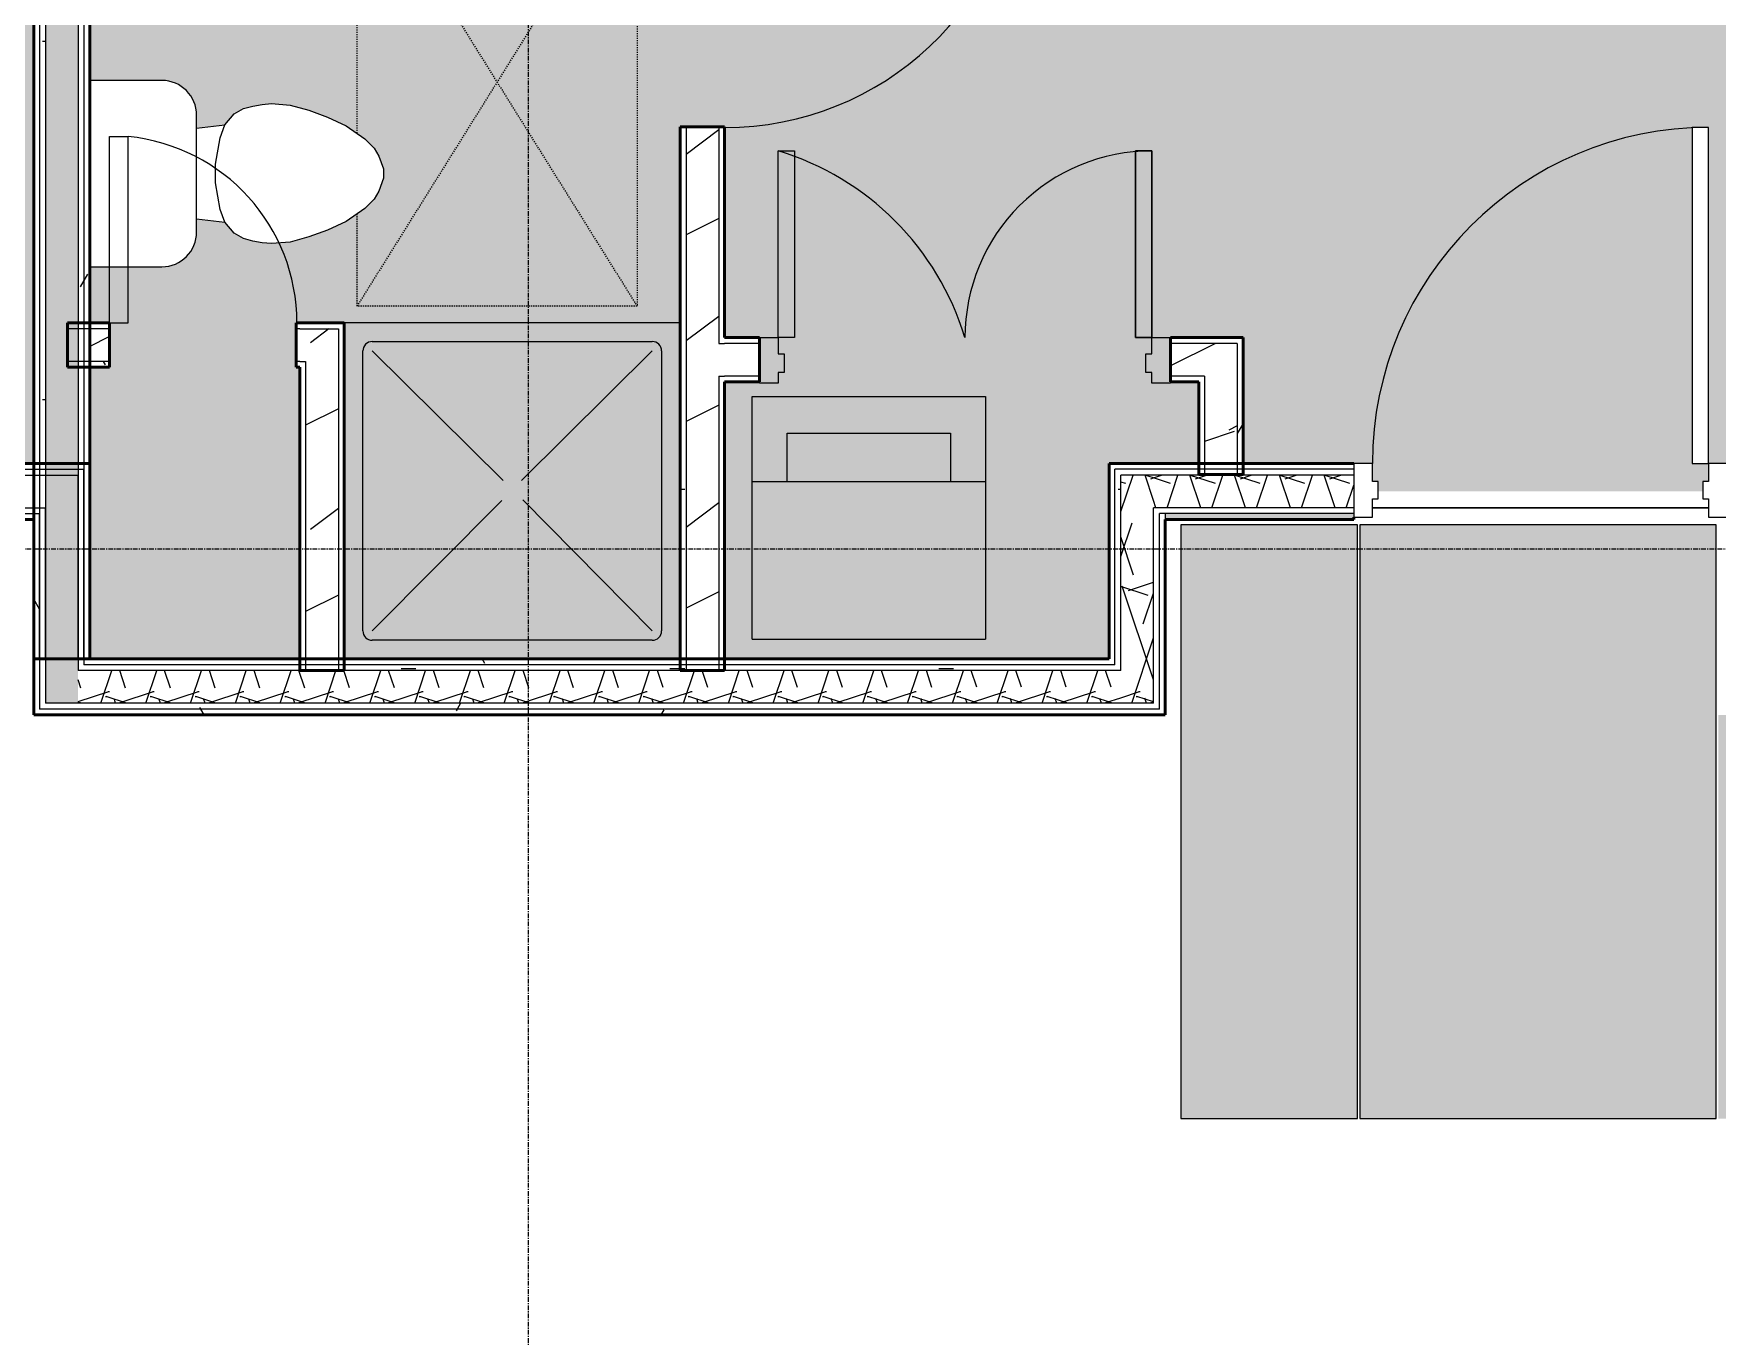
# Model space of a CAD drawing. Header units: inches. Extents: x -4294 to -464, y 9706 to 12475.
# Drawn here: x -3207.3 to -3027, y 10382.9 to 10522.4 of the extents above; entities that cross this region are included whole.
import ezdxf

# ---------------------------------------------------------------- set-up
doc = ezdxf.new("R2010")
doc.units = ezdxf.units.IN
doc.header["$MEASUREMENT"] = 0
doc.linetypes.add('Dash', pattern=[0.25, 0.125, -0.125])
doc.linetypes.add('Grid Line 1_2_', pattern=[0.875, 0.5, -0.125, 0.125, -0.125])
for name, color, linetype, lineweight in [('0-1', 7, 'Continuous', 5), ('0-2', 250, 'Continuous', 9), ('A-AREA-PATT-5', 255, 'Continuous', 9), ('A-AREA-PATT-6', 41, 'Continuous', 9), ('A-DOOR', 31, 'Continuous', 13), ('A-DOOR-1', 250, 'Continuous', 9), ('A-DOOR-2', 130, 'Continuous', 20), ('A-DOOR-4', 135, 'Continuous', 13), ('A-DOOR-7', 43, 'Continuous', 13), ('A-DOOR-8', 31, 'Continuous', 20), ('A-DOOR-9', 31, 'Continuous', 9), ('A-DOOR-FRAM', 31, 'Continuous', 20), ('A-FLOR', 192, 'Continuous', 13), ('A-FLOR-3', 7, 'Continuous', 13), ('A-FLOR-4', 192, 'Continuous', 5), ('A-GENM-HDLN-1', 250, 'Dash', 9), ('A-WALL', 113, 'Continuous', 13), ('A-WALL-4', 90, 'Continuous', 50), ('A-WALL-5', 7, 'Continuous', 13), ('A-WALL-PATT-1', 250, 'Continuous', 9), ('A-WALL-PATT-2', 8, 'Continuous', 9), ('A-WALL-PATT-5', 111, 'Continuous', 9), ('I-WALL', 2, 'Continuous', 13), ('I-WALL-2', 2, 'Continuous', 50), ('P-SANR-FIXT-1', 9, 'Continuous', 9), ('P-SANR-FIXT-2', 250, 'Continuous', 9), ('S-GRID-1', 1, 'Grid Line 1_2_', 9)]:
    doc.layers.add(name, color=color, linetype=linetype, lineweight=lineweight)
pattern_1 = [(0, (0, 0), (38.4, 9.6), [1.584, -27.216, 1.584, -27.216, -153.6]), (0, (0, 0), (38.4, 9.6), [-57.6, 1.584, -56.016, 1.584, -27.216, -67.2]), (0, (0, 0), (38.4, 9.6), [-144, 1.584, -17.616, 1.584, -46.416]), (120, (14.4, 4.8), (-27.513844, 28.4553755), [1.584, -27.216, 1.584, -27.216, -153.6]), (120, (14.4, 4.8), (-27.513844, 28.4553755), [-57.6, 1.584, -56.016, 1.584, -27.216, -67.2]), (120, (14.4, 4.8), (-27.513844, 28.4553755), [-144, 1.584, -17.616, 1.584, -46.416]), (240, (19.2, 24), (-10.886156, -38.0553755), [1.584, -27.216, 1.584, -27.216, -153.6]), (240, (19.2, 24), (-10.886156, -38.0553755), [-57.6, 1.584, -56.016, 1.584, -27.216, -67.2]), (240, (19.2, 24), (-10.886156, -38.0553755), [-144, 1.584, -17.616, 1.584, -46.416])]
pattern_2 = [(216.87, (7.997, 19.992), (59.9755286, 39.9843071), [9.996, -89.964]), (206.565, (19.992, 13.994), (-19.991807, -19.992219), [22.352, -22.352]), (198.435, (19.992, 3.998), (-39.983821, -19.991955), [12.644, -50.576])]
pattern_3 = [(161.57, (0.6, 0.6), (-4.80033747, -0.00041462), [0, -34.152, 3.792, 0]), (18.43, (-0.6, 0.6), (-4.80033747, 0.00041462), [0, -34.152, 3.792, 0]), (108.43, (0.6, 0.6), (2.39913218, -12.00105099), [11.382, -26.562]), (71.57, (-0.6, 0.6), (2.39913218, 12.00105099), [11.382, -26.562])]

# ---------------------------------------------------------------- blocks, each defined once
blk = doc.blocks.new('Single-Flush - 32_ x 84_-1372863-FLOOR PLAN - 3RD FLOOR')
at = {"layer": 'A-DOOR-1'}
blk.add_arc((16, -2.38), 32.07, 180, 266.4241, dxfattribs=at)
at = {"layer": 'A-DOOR-2'}
for p, q in [((14, -2.38), (14, -34.38)), ((16, -2.38), (14, -2.38)), ((16, -2.38), (16, -34.38)), ((16, -34.38), (14, -34.38))]:
    blk.add_line(p, q, dxfattribs=at)
blk = doc.blocks.new('Stacked Washer and Dryer - 26_x25_ - Private-1352637-FLOOR PLAN - 3RD FLOOR')
at = {"layer": 'P-SANR-FIXT-1'}
blk.add_hatch(color=256, dxfattribs=at).paths.add_polyline_path([(0, -12.5), (26, -12.5), (26, 12.5), (0, 12.5)], flags=0)
at = {"layer": 'P-SANR-FIXT-2'}
for p, q in [((0, 12.5), (26, 12.5)), ((0, 12.5), (0, -12.5)), ((16.90625, 12.5), (16.90625, -12.5)), ((26, 12.5), (26, -12.5)), ((16.90625, 8.75), (22.09375, 8.75)), ((22.09375, 8.75), (22.09375, -8.75)), ((22.09375, -8.75), (16.90625, -8.75)), ((26, -12.5), (0, -12.5))]:
    blk.add_line(p, q, dxfattribs=at)
blk = doc.blocks.new('Flush-Double-Door-Adj_swing-w_handle_2100 - 1_-8_ x 7_-0_-2080157-FLOOR PLAN - 3RD FLOOR')
at = {"layer": 'A-DOOR-4'}
for points in [[(-20, -2.38), (-20, -22.38), (-18.25, -22.38), (-18.25, -2.38), (-19.64, -2.38)], [(20, -2.38), (18.25, -2.38), (18.25, -22.38), (20, -22.38), (20, -7.56)]]:
    blk.add_hatch(color=256, dxfattribs=at).paths.add_polyline_path(points, flags=0)
at = {"layer": 'A-DOOR-7'}
h = blk.add_hatch(color=256, dxfattribs=at)
h.paths.add_polyline_path([(-20, 2.5), (-22, 2.5), (-22, -2.38), (-20, -2.38), (-20, -0.63), (-19.37, -0.63), (-19.37, 1.37), (-20, 1.37)], flags=0)
h.paths.add_polyline_path([(22, 2.5), (20, 2.5), (20, 1.37), (19.37, 1.37), (19.37, -0.63), (20, -0.63), (20, -2.38), (22, -2.38), (22, 1.75)], flags=0)
at = {"layer": 'A-DOOR-1'}
for p, q in [((-22, 2.5), (-20, 2.5)), ((-22, -2.38), (-22, 2.5)), ((-20, 2.5), (-20, 1.37)), ((20, 2.5), (22, 2.5)), ((20, 1.37), (20, 2.5)), ((22, 2.5), (22, -2.38)), ((-20, 1.37), (-19.37, 1.37)), ((-19.37, 1.37), (-19.37, -0.63)), ((19.37, -0.63), (19.37, 1.37)), ((19.37, 1.37), (20, 1.37)), ((-20, -0.63), (-20, -2.38)), ((-19.37, -0.63), (-20, -0.63)), ((20, -0.63), (19.37, -0.63)), ((20, -2.38), (20, -0.63)), ((-20, -2.38), (-22, -2.38)), ((-18.25, -2.38), (-20, -2.38)), ((-20, -2.38), (-20, -22.38)), ((-18.25, -22.38), (-18.25, -2.38)), ((18.25, -2.38), (20, -2.38)), ((18.25, -22.38), (18.25, -2.38)), ((22, -2.38), (20, -2.38)), ((20, -2.38), (20, -22.38)), ((-20, -22.38), (-18.25, -22.38)), ((20, -22.38), (18.25, -22.38))]:
    blk.add_line(p, q, dxfattribs=at)
for centre, radius, start, end in [((-20, -2.38), 20, 270, 0), ((28.69, 6.31), 29.97, 196.8461, 253.1539)]:
    blk.add_arc(centre, radius, start, end, dxfattribs=at)
at = {"layer": 'A-DOOR-2'}
for p, q in [((-20, -2.38), (-18.25, -2.38)), ((-20, -22.38), (-20, -2.38)), ((-18.25, -2.38), (-18.25, -22.38)), ((18.25, -22.38), (18.25, -2.38)), ((18.25, -2.38), (20, -2.38)), ((20, -2.38), (20, -22.38)), ((-18.25, -22.38), (-20, -22.38)), ((20, -22.38), (18.25, -22.38))]:
    blk.add_line(p, q, dxfattribs=at)
blk = doc.blocks.new('Toilet-Domestic-3D - Toilet-Domestic-3D-V21-FLOOR PLAN - 3RD FLOOR')
at = {"layer": 'P-SANR-FIXT-2'}
for p, q in [((-3.74, 10), (-2.74, 11)), ((-2.74, 11), (-1.87, 11.5)), ((-1.87, 11.5), (-0.5, 12)), ((-0.5, 12), (0.5, 12)), ((0.5, 12), (1.87, 11.5)), ((1.87, 11.5), (2.74, 11)), ((2.74, 11), (3.74, 10)), ((-5.13, 8), (-3.74, 10)), ((3.74, 10), (5.13, 8)), ((-6.06, 6), (-5.13, 8)), ((5.13, 8), (6.06, 6)), ((-6.79, 4), (-6.06, 6)), ((6.06, 6), (6.79, 4)), ((-7.33, 1.99), (-6.79, 4)), ((6.79, 4), (7.33, 1.99)), ((-7.5, 0), (-7.33, 1.99)), ((7.33, 1.99), (7.5, 0)), ((-7.41, -1), (-7.5, 0)), ((-7.24, -2), (-7.41, -1)), ((7.41, -1), (7.24, -2)), ((7.5, 0), (7.41, -1)), ((-6.97, -3), (-7.24, -2)), ((-6.4, -4), (-6.97, -3)), ((6.97, -3), (6.4, -4)), ((7.24, -2), (6.97, -3)), ((-5.21, -5), (-6.4, -4)), ((-3.84, -5.5), (-5.21, -5)), ((-4.86, -8.02), (-5.21, -5)), ((5.21, -5), (3.84, -5.5)), ((4.86, -8.02), (5.21, -5)), ((6.4, -4), (5.21, -5)), ((-1, -6), (-3.84, -5.5)), ((1, -6), (-1, -6)), ((3.84, -5.5), (1, -6)), ((6.25, -8.02), (-6.25, -8.02)), ((-9.98, -11.75), (-9.98, -19.48)), ((9.98, -19.48), (9.98, -11.75))]:
    blk.add_line(p, q, dxfattribs=at)
for centre, start, end in [((-6.25, -11.75), 90, 180), ((6.25, -11.75), 0, 90)]:
    blk.add_arc(centre, 3.73, start, end, dxfattribs=at)
blk = doc.blocks.new('Shower Base-3D - 36_ x 36_-1586087-FLOOR PLAN - 3RD FLOOR')
at = {"layer": 'P-SANR-FIXT-2'}
for p, q in [((-18, 18), (-18, -18)), ((-16, -15), (-16, 15)), ((-15, 16), (15, 16)), ((-1.12, 1), (-15, 15)), ((0.97, 1.14), (15, 15)), ((16, 15), (16, -15)), ((-1.13, -0.98), (-15, -15)), ((1.01, -1.11), (15, -15)), ((15, -16), (-15, -16))]:
    blk.add_line(p, q, dxfattribs=at)
for centre, start, end in [((-15, 15), 90, 180), ((15, 15), 360, 90), ((-15, -15), 180, 270), ((15, -15), 270, 0)]:
    blk.add_arc(centre, 1, start, end, dxfattribs=at)
blk = doc.blocks.new('Single-Flush - CLOSET-1720256-FLOOR PLAN - 3RD FLOOR')
at = {"layer": 'A-DOOR-1'}
blk.add_arc((10, -2.38), 20.07, 180, 264.2799, dxfattribs=at)
at = {"layer": 'A-DOOR-2'}
for p, q in [((8, -2.38), (8, -22.34)), ((10, -2.38), (8, -2.38)), ((10, -2.38), (10, -22.34)), ((10, -22.34), (8, -22.34))]:
    blk.add_line(p, q, dxfattribs=at)
blk = doc.blocks.new('ADA Clearances - 30_x48_-V11-FLOOR PLAN - 3RD FLOOR')
at = {"layer": 'A-GENM-HDLN-1'}
for p, q in [((15, 24), (-15, -24)), ((-15, 24), (15, -24)), ((-15, -5.48), (-15, 24)), ((-15, 24), (15, 24)), ((15, 24), (15, -24)), ((-15, -24), (-15, -14.12)), ((15, -24), (-15, -24))]:
    blk.add_line(p, q, dxfattribs=at)
blk = doc.blocks.new('CTR - 1st Phase - Unit Layouts_rvt-1-FLOOR PLAN - 3RD FLOOR')
at = {"layer": 'A-WALL-PATT-1'}
h = blk.add_hatch(dxfattribs=at)
h.set_pattern_fill('FP_1', color=256, style=0, pattern_type=2)
h.set_pattern_definition(pattern_1)
h.paths.add_polyline_path([(-3138.06, 10455.44), (-3137.44, 10455.44), (-3137.44, 10512.44), (-3138.06, 10512.44), (-3138.06, 10459.64)], flags=0)
h.paths.add_polyline_path([(-3138.06, 10544.44), (-3137.44, 10544.44), (-3137.44, 10584.46), (-3138.06, 10584.46), (-3138.06, 10555.71)], flags=0)
h.paths.add_polyline_path([(-3137.44, 10587.96), (-3137.44, 10617.34), (-3138.06, 10617.34), (-3138.06, 10587.96)], flags=0)
h = blk.add_hatch(dxfattribs=at)
h.set_pattern_fill('FP_1', color=256, style=0, pattern_type=2)
h.set_pattern_definition(pattern_1)
h.paths.add_polyline_path([(-3078.4, 10476.39), (-3077.77, 10476.39), (-3077.77, 10489.25), (-3078.4, 10489.25), (-3078.4, 10484.69)], flags=0)
h = blk.add_hatch(dxfattribs=at)
h.set_pattern_fill('FP_1', color=256, style=0, pattern_type=2)
h.set_pattern_definition(pattern_1)
h.paths.add_polyline_path([(-3199.19, 10486.69), (-3199.19, 10487.31), (-3201.32, 10487.31), (-3201.32, 10486.69)], flags=0)
h.paths.add_polyline_path([(-3179.19, 10486.69), (-3178.81, 10486.69), (-3178.81, 10487.31), (-3179.19, 10487.31)], flags=0)
at = {"layer": 'A-WALL-PATT-2'}
h = blk.add_hatch(dxfattribs=at)
h.set_pattern_fill('FP_2', color=256, style=0, pattern_type=2)
h.set_pattern_definition(pattern_2)
h.paths.add_polyline_path([(-3137.44, 10454.19), (-3133.94, 10454.19), (-3133.94, 10512.44), (-3137.44, 10512.44), (-3137.44, 10459.53)], flags=0)
h.paths.add_polyline_path([(-3137.44, 10544.44), (-3133.94, 10544.44), (-3133.94, 10616.71), (-3137.44, 10616.71), (-3137.44, 10578.1)], flags=0)
h = blk.add_hatch(dxfattribs=at)
h.set_pattern_fill('FP_2', color=256, style=0, pattern_type=2)
h.set_pattern_definition(pattern_2)
h.paths.add_polyline_path([(-3178.19, 10487.31), (-3178.19, 10490.81), (-3179.19, 10490.81), (-3179.19, 10487.31), (-3178.81, 10487.31)], flags=0)
h.paths.add_polyline_path([(-3201.32, 10487.31), (-3199.19, 10487.31), (-3199.19, 10490.81), (-3201.32, 10490.81), (-3201.32, 10489.16)], flags=0)
h = blk.add_hatch(dxfattribs=at)
h.set_pattern_fill('FP_2', color=256, style=0, pattern_type=2)
h.set_pattern_definition(pattern_2)
h.paths.add_polyline_path([(-3174.69, 10454.19), (-3174.69, 10490.81), (-3178.19, 10490.81), (-3178.19, 10454.19)], flags=0)
h = blk.add_hatch(dxfattribs=at)
h.set_pattern_fill('FP_2', color=256, style=0, pattern_type=2)
h.set_pattern_definition(pattern_2)
h.paths.add_polyline_path([(-3078.4, 10485.75), (-3078.4, 10489.25), (-3085.57, 10489.25), (-3085.57, 10485.75), (-3081.9, 10485.75)], flags=0)
h.paths.add_polyline_path([(-3130.37, 10485.75), (-3129.57, 10485.75), (-3129.57, 10489.25), (-3133.94, 10489.25), (-3133.94, 10485.75), (-3133.31, 10485.75)], flags=0)
h = blk.add_hatch(dxfattribs=at)
h.set_pattern_fill('FP_2', color=256, style=0, pattern_type=2)
h.set_pattern_definition(pattern_2)
h.paths.add_polyline_path([(-3078.4, 10475.21), (-3078.44, 10485.75), (-3081.9, 10485.75), (-3081.9, 10475.21)], flags=0)
at = {"layer": 'A-WALL-4'}
for p, q in [((-3133.31, 10512.44), (-3138.06, 10512.44)), ((-3138.06, 10512.44), (-3138.06, 10454.19)), ((-3133.31, 10489.88), (-3133.31, 10512.44)), ((-3199.19, 10491.44), (-3203.7, 10491.44)), ((-3203.7, 10491.44), (-3203.7, 10486.69)), ((-3199.19, 10486.69), (-3199.19, 10491.44)), ((-3178.81, 10491.44), (-3179.19, 10491.44)), ((-3179.19, 10491.44), (-3179.19, 10486.69)), ((-3174.69, 10491.44), (-3178.81, 10491.44)), ((-3174.06, 10491.44), (-3174.69, 10491.44)), ((-3174.06, 10454.19), (-3174.06, 10491.44)), ((-3129.57, 10489.88), (-3133.31, 10489.88)), ((-3129.57, 10485.13), (-3129.57, 10489.88)), ((-3077.77, 10489.88), (-3085.57, 10489.88)), ((-3085.57, 10489.88), (-3085.57, 10485.13)), ((-3077.77, 10489.25), (-3077.77, 10489.88)), ((-3077.77, 10485.13), (-3077.77, 10489.25)), ((-3203.7, 10486.69), (-3199.19, 10486.69)), ((-3179.19, 10486.69), (-3178.81, 10486.69)), ((-3178.81, 10486.69), (-3178.81, 10454.19)), ((-3133.31, 10454.19), (-3133.31, 10485.13)), ((-3133.31, 10485.13), (-3129.57, 10485.13)), ((-3085.57, 10485.13), (-3082.52, 10485.13)), ((-3082.52, 10485.13), (-3082.52, 10475.21)), ((-3077.77, 10475.21), (-3077.77, 10485.13)), ((-3082.52, 10475.21), (-3077.77, 10475.21)), ((-3178.81, 10454.19), (-3174.06, 10454.19)), ((-3138.06, 10454.19), (-3133.31, 10454.19))]:
    blk.add_line(p, q, dxfattribs=at)
at = {"layer": 'A-WALL-5'}
for p, q in [((-3137.44, 10512.44), (-3137.44, 10454.19)), ((-3133.94, 10512.44), (-3133.94, 10489.25)), ((-3199.19, 10490.81), (-3203.7, 10490.81)), ((-3178.81, 10490.81), (-3179.19, 10490.81)), ((-3178.81, 10490.81), (-3178.19, 10490.81)), ((-3178.19, 10490.81), (-3174.69, 10490.81)), ((-3174.69, 10490.81), (-3174.69, 10454.19)), ((-3133.94, 10489.25), (-3133.31, 10489.25)), ((-3129.57, 10489.25), (-3133.31, 10489.25)), ((-3078.4, 10489.25), (-3085.57, 10489.25)), ((-3078.4, 10489.25), (-3078.4, 10485.75)), ((-3199.19, 10487.31), (-3203.7, 10487.31)), ((-3178.81, 10487.31), (-3179.19, 10487.31)), ((-3178.81, 10487.31), (-3178.19, 10487.31)), ((-3178.19, 10487.31), (-3178.19, 10454.19)), ((-3133.94, 10485.75), (-3133.94, 10454.19)), ((-3133.94, 10485.75), (-3133.31, 10485.75)), ((-3129.57, 10485.75), (-3133.31, 10485.75)), ((-3081.9, 10485.75), (-3085.57, 10485.75)), ((-3081.9, 10485.75), (-3081.9, 10485.13)), ((-3078.4, 10485.75), (-3078.4, 10485.13)), ((-3081.9, 10485.13), (-3081.9, 10475.21)), ((-3078.4, 10485.13), (-3078.4, 10475.21))]:
    blk.add_line(p, q, dxfattribs=at)
at = {"layer": '0-2'}
for name, p, rotation in [('Single-Flush - 32_ x 84_-1372863-FLOOR PLAN - 3RD FLOOR', (-3135.69, 10528.44), 89.99999999989713), ('Toilet-Domestic-3D - Toilet-Domestic-3D-V21-FLOOR PLAN - 3RD FLOOR', (-3181.85, 10507.44), 269.9999999998084), ('Single-Flush - CLOSET-1720256-FLOOR PLAN - 3RD FLOOR', (-3189.19, 10489.06), 180), ('Flush-Double-Door-Adj_swing-w_handle_2100 - 1_-8_ x 7_-0_-2080157-FLOOR PLAN - 3RD FLOOR', (-3107.57, 10487.5), 180), ('Shower Base-3D - 36_ x 36_-1586087-FLOOR PLAN - 3RD FLOOR', (-3156.06, 10473.44), 269.9999999999258), ('Stacked Washer and Dryer - 26_x25_ - Private-1352637-FLOOR PLAN - 3RD FLOOR', (-3117.87, 10457.54), 90.00000000008139)]:
    blk.add_blockref(name, p, dxfattribs=dict(at, rotation=rotation))
blk.add_blockref('ADA Clearances - 30_x48_-V11-FLOOR PLAN - 3RD FLOOR', (-3157.69, 10517.24), dxfattribs=at)
blk = doc.blocks.new('CTR - 1st Phase - Shell_rvt-1-FLOOR PLAN - 3RD FLOOR')
at = {"layer": 'A-FLOR-3'}
for p, q in [((-3063.92, 10471.64), (-3027.92, 10471.64)), ((-3027.92, 10471.64), (-3063.92, 10471.64))]:
    blk.add_line(p, q, dxfattribs=at)
at = {"layer": 'S-GRID-1'}
for p, q in [((-3154.32, 9836.18), (-3154.32, 12413.74)), ((-464.45, 10467.19), (-4232.19, 10467.19))]:
    blk.add_line(p, q, dxfattribs=at)
blk = doc.blocks.new('HOLLOW METAL - UNIT DOOR-2058696-FLOOR PLAN - 3RD FLOOR')
at = {"layer": 'A-DOOR-8'}
for p, q in [((18, 39.25), (16.25, 39.25)), ((16.25, 39.25), (16.25, 3.25)), ((18, 3.25), (18, 39.25)), ((16.25, 3.25), (18, 3.25))]:
    blk.add_line(p, q, dxfattribs=at)
at = {"layer": 'A-DOOR-9'}
blk.add_arc((18, 3.25), 36, 90, 180, dxfattribs=at)
at = {"layer": 'A-DOOR-FRAM'}
for p, q in [((-18, 3.25), (-20, 3.25)), ((-20, 3.25), (-20, -2.5)), ((-18, 1.3125), (-18, 3.25)), ((18, 3.25), (18, 1.3125)), ((20, 3.25), (18, 3.25)), ((20, -2.5), (20, 3.25)), ((-17.375, 1.3125), (-18, 1.3125)), ((-17.375, -0.5625), (-17.375, 1.3125)), ((18, 1.3125), (17.375, 1.3125)), ((17.375, 1.3125), (17.375, -0.5625)), ((-18, -2.5), (-18, -0.5625)), ((-18, -0.5625), (-17.375, -0.5625)), ((17.375, -0.5625), (18, -0.5625)), ((18, -0.5625), (18, -2.5)), ((-20, -2.5), (-18, -2.5)), ((18, -2.5), (20, -2.5))]:
    blk.add_line(p, q, dxfattribs=at)

msp = doc.modelspace()

# ---------------------------------------------------------------- hatches: boundary and pattern name
at = {"layer": 'A-AREA-PATT-5'}
h = msp.add_hatch(color=256, dxfattribs=at)
h.paths.add_polyline_path([(-3402.9237, 10455.1644), (-3371.6737, 10455.1644), (-3371.6737, 10457.3003), (-3366.9237, 10457.3003), (-3366.9237, 10455.1644), (-3360.9, 10455.1644), (-3360.9, 10462.8906), (-3360.773, 10463.855), (-3360.4007, 10464.7537), (-3359.8086, 10465.5255), (-3359.0368, 10466.1176), (-3358.1382, 10466.4899), (-3357.0974, 10466.6168), (-3355.7854, 10466.6168), (-3356.1331, 10469.6406), (-3357.3249, 10470.6406), (-3357.8916, 10471.6406), (-3358.2494, 10473.1501), (-3358.3366, 10473.6444), (-3358.4237, 10474.6406), (-3358.2494, 10476.633), (-3357.7115, 10478.6406), (-3356.9835, 10480.6406), (-3356.0509, 10482.6406), (-3354.6635, 10484.6406), (-3353.6635, 10485.6406), (-3352.7975, 10486.1406), (-3351.4237, 10486.6406), (-3350.4237, 10486.6406), (-3349.05, 10486.1406), (-3348.184, 10485.6406), (-3347.184, 10484.6406), (-3345.7144, 10482.4644), (-3344.8639, 10480.6406), (-3344.136, 10478.6406), (-3343.598, 10476.633), (-3343.4237, 10474.6406), (-3343.598, 10473.1501), (-3343.6879, 10472.6406), (-3343.9558, 10471.6406), (-3344.5226, 10470.6406), (-3345.7144, 10469.6406), (-3346.0621, 10466.6168), (-3344.6737, 10466.6168), (-3343.7093, 10466.4899), (-3342.8106, 10466.1176), (-3342.0389, 10465.5255), (-3341.4467, 10464.7537), (-3341.0745, 10463.855), (-3340.9475, 10462.8906), (-3340.9475, 10455.1644), (-3332.9237, 10455.1644), (-3332.9237, 10479.1644), (-3274.5237, 10479.1644), (-3274.5237, 10518.4253), (-3282.8469, 10518.4253), (-3282.8469, 10523.1753), (-3274.5237, 10523.1753), (-3274.5237, 10522.5871), (-3269.7737, 10522.5871), (-3269.7737, 10483.0871), (-3267.8258, 10483.0871), (-3267.8258, 10484.6913), (-3268.0758, 10484.6913), (-3268.0758, 10520.6913), (-3267.8258, 10520.6913), (-3267.8258, 10559.0871), (-3269.7737, 10559.0871), (-3269.7737, 10558.5871), (-3274.5237, 10558.5871), (-3274.5237, 10562.0098), (-3282.8469, 10562.0098), (-3282.8469, 10567.3067), (-3283.5969, 10567.3067), (-3283.5969, 10569.8067), (-3282.8469, 10569.8067), (-3282.8469, 10607.0567), (-3281.4719, 10607.0567), (-3281.4719, 10642.0567), (-3282.8469, 10642.0567), (-3282.8469, 10642.3067), (-3283.5969, 10642.3067), (-3283.5969, 10644.8067), (-3402.9237, 10644.8067), (-3402.9237, 10523.1753), (-3316.8469, 10523.1753), (-3316.8469, 10522.3003), (-3352.8469, 10522.3003), (-3352.8469, 10519.3003), (-3316.8469, 10519.3003), (-3316.8469, 10518.4253), (-3402.9237, 10518.4253), (-3402.9237, 10482.4253), (-3366.9237, 10482.4253), (-3366.9237, 10477.3003), (-3371.6737, 10477.3003), (-3371.6737, 10477.6753), (-3402.9237, 10477.6753), (-3402.9237, 10473.3894)], flags=0)
h.paths.add_polyline_path([(-3264.8987, 10473.3894), (-3230.1487, 10473.3894), (-3230.1487, 10474.4519), (-3229.5237, 10474.4519), (-3229.5237, 10476.3894), (-3207.3237, 10476.3894), (-3207.3237, 10727.7745), (-3223.4487, 10727.7745), (-3223.4487, 10745.7745), (-3219.4487, 10745.7745), (-3219.4487, 10781.7745), (-3223.4487, 10781.7745), (-3223.4487, 10799.7745), (-3207.3237, 10799.7745), (-3207.3237, 10810.2394), (-3217.8767, 10810.2394), (-3217.8767, 10814.9894), (-3207.3237, 10814.9894), (-3207.3237, 10842.5144), (-3213.9237, 10842.5144), (-3213.9237, 10846.3894), (-3251.9487, 10846.3894), (-3251.9487, 10843.1394), (-3249.1743, 10843.1394), (-3249.1743, 10814.9894), (-3247.8767, 10814.9894), (-3247.8767, 10810.2394), (-3253.9243, 10810.2394), (-3253.9243, 10842.5144), (-3371.4223, 10842.5144), (-3371.4223, 10841.2019), (-3376.1723, 10841.2019), (-3376.1723, 10842.5144), (-3402.9237, 10842.5144), (-3402.9237, 10810.5769), (-3376.1723, 10810.5769), (-3376.1723, 10811.2019), (-3371.4223, 10811.2019), (-3371.4223, 10805.8269), (-3378.9237, 10805.8269), (-3378.9237, 10673.5567), (-3322.2641, 10673.5567), (-3322.2421, 10673.9131), (-3322.2065, 10673.9991), (-3322.0673, 10674.0567), (-3321.1712, 10674.0778), (-3321.1712, 10674.3067), (-3318.548, 10674.3067), (-3318.548, 10674.5567), (-3317.9575, 10674.5567), (-3317.9575, 10674.3067), (-3317.3669, 10674.3067), (-3317.3669, 10674.5567), (-3316.7764, 10674.5567), (-3316.7764, 10674.3067), (-3316.1858, 10674.3067), (-3316.1858, 10674.5567), (-3315.5953, 10674.5567), (-3315.5953, 10674.3067), (-3315.0047, 10674.3067), (-3315.0047, 10674.5567), (-3314.4142, 10674.5567), (-3314.4142, 10674.3067), (-3305.0231, 10674.3067), (-3305.0231, 10674.5567), (-3303.1217, 10674.5567), (-3303.1217, 10674.3067), (-3299.3571, 10674.3067), (-3299.3571, 10674.0567), (-3298.461, 10674.0567), (-3298.2641, 10673.8599), (-3298.2641, 10673.5567), (-3289.8237, 10673.5567), (-3289.8237, 10681.5567), (-3254.0737, 10681.5567), (-3254.0737, 10673.5567), (-3249.3237, 10673.5567), (-3249.3237, 10562.0098), (-3269.7737, 10562.0098), (-3269.7737, 10560.5871), (-3267.8258, 10560.5871), (-3267.8045, 10561.5871), (-3266.5758, 10561.5871), (-3266.5758, 10560.5871), (-3266.3026, 10560.5871), (-3266.3026, 10559.0871), (-3266.5758, 10559.0871), (-3266.5758, 10520.6913), (-3266.3258, 10520.6913), (-3266.3258, 10518.3531), (-3266.1487, 10518.3531), (-3266.1487, 10518.0729), (-3266.0758, 10518.0193), (-3266.0758, 10517.6979), (-3265.8258, 10517.746), (-3265.8258, 10519.9484), (-3265.5758, 10519.8937), (-3265.5758, 10516.956), (-3265.8258, 10517.0062), (-3265.8258, 10517.3443), (-3266.0758, 10517.344), (-3266.0758, 10516.9693), (-3266.1487, 10516.9693), (-3266.1487, 10516.8531), (-3266.3258, 10516.8531), (-3266.3258, 10488.5295), (-3266.1487, 10488.5295), (-3266.1487, 10487.0295), (-3266.3258, 10487.0295), (-3266.3258, 10484.6913), (-3266.5758, 10484.6873), (-3266.5758, 10483.0871), (-3266.3026, 10483.0871), (-3266.3026, 10481.5871), (-3266.5758, 10481.5871), (-3266.5971, 10480.5871), (-3267.8258, 10480.5871), (-3267.8258, 10481.5871), (-3269.7737, 10481.5871), (-3269.7737, 10476.3894), (-3265.5237, 10476.3894), (-3265.5237, 10474.4519), (-3264.8987, 10474.4519), (-3264.8987, 10474.3078)], flags=0)
h.paths.add_polyline_path([(-3264.2529, 10476.3894), (-3265.5237, 10476.3894), (-3265.5237, 10512.3894), (-3263.7737, 10512.3894), (-3263.7737, 10476.3894)], flags=0)
h.paths.add_polyline_path([(-3401.449, 10539.8749), (-3401.449, 10557.8749), (-3383.449, 10557.8749), (-3383.449, 10539.8749)], flags=0)
h.paths.add_polyline_path([(-3383.449, 10560.8067), (-3401.449, 10560.8067), (-3401.449, 10620.8067), (-3322.449, 10620.8067), (-3322.449, 10560.8067), (-3339.4664, 10560.8067)], flags=0)
h.paths.add_polyline_path([(-3254.7274, 10566.7598), (-3254.0737, 10566.7598), (-3254.0737, 10644.8067), (-3277.3469, 10644.8067), (-3277.3469, 10642.3067), (-3278.0969, 10642.3067), (-3278.0969, 10642.0567), (-3280.0969, 10642.0567), (-3280.0969, 10605.0567), (-3281.4719, 10605.0567), (-3281.4719, 10570.0567), (-3278.0969, 10570.0567), (-3278.0969, 10569.8067), (-3277.3469, 10569.8067), (-3277.3469, 10567.3067), (-3278.0969, 10567.3067), (-3278.0969, 10566.7598), (-3256.773, 10566.7598)], flags=0)
h.paths.add_polyline_path([(-3401.449, 10623.8067), (-3401.449, 10641.8067), (-3383.449, 10641.8067), (-3383.449, 10623.8067)], flags=0)
h.paths.add_polyline_path([(-3261.3616, 10649.5567), (-3254.0737, 10649.5567), (-3254.0737, 10651.5567), (-3289.8237, 10651.5567), (-3289.8237, 10649.5567), (-3271.5237, 10649.5567)], flags=0)
h.paths.add_polyline_path([(-3306.9487, 10718.2642), (-3314.4487, 10718.2642), (-3314.4487, 10802.2642), (-3279.4487, 10802.2642), (-3279.4487, 10796.2642), (-3278.4487, 10796.2642), (-3278.4487, 10724.2642), (-3279.4487, 10724.2642), (-3279.4487, 10718.2642)], flags=0)
h.paths.add_polyline_path([(-3257.4038, 10733.2642), (-3263.4487, 10733.2642), (-3263.4487, 10793.2642), (-3233.4487, 10793.2642), (-3233.4487, 10733.2642), (-3251.9487, 10733.2642)], flags=0)
h.paths.add_polyline_path([(-3401.3348, 10814.2019), (-3401.3348, 10839.2019), (-3375.3348, 10839.2019), (-3375.3348, 10814.2019), (-3397.1465, 10814.2019)], flags=0)
h.paths.add_polyline_path([(-3237.4414, 10816.3894), (-3237.6182, 10816.3894), (-3237.6182, 10816.8894), (-3247.1267, 10816.8894), (-3247.1267, 10842.1394), (-3219.1267, 10842.1394), (-3219.1267, 10816.8894), (-3220.1395, 10816.8894), (-3220.1769, 10816.3894), (-3220.8639, 10816.3894), (-3220.8639, 10816.8894), (-3237.1352, 10816.8894), (-3237.1602, 10816.3894), (-3237.3767, 10816.3894)], flags=0)
at = {"layer": 'A-AREA-PATT-6'}
h = msp.add_hatch(color=256, dxfattribs=at)
h.paths.add_polyline_path([(-3087.5737, 10489.8791), (-3089.3237, 10489.8791), (-3089.3237, 10509.8791), (-3087.5737, 10509.8791), (-3087.5737, 10495.0668)], flags=0)
h.paths.add_polyline_path([(-3027.9237, 10476.3894), (-3029.6737, 10476.3894), (-3029.6737, 10512.3894), (-3027.9237, 10512.3894), (-3027.9237, 10492.9353)], flags=0)
h.paths.add_polyline_path([(-3201.3237, 10455.4394), (-3178.8128, 10455.4394), (-3178.8128, 10486.6894), (-3179.1878, 10486.6894), (-3179.1878, 10491.4394), (-3174.0628, 10491.4394), (-3174.0628, 10455.4394), (-3138.0628, 10455.4394), (-3138.0628, 10512.4394), (-3133.3128, 10512.4394), (-3133.3128, 10489.8791), (-3127.5737, 10489.8791), (-3127.5737, 10488.1291), (-3126.9487, 10488.1291), (-3126.9487, 10486.1291), (-3127.5737, 10486.1291), (-3127.5737, 10485.0041), (-3129.5737, 10485.0041), (-3129.5737, 10485.1291), (-3133.3128, 10485.1291), (-3133.3128, 10455.4394), (-3092.1237, 10455.4394), (-3092.1237, 10476.3894), (-3082.5237, 10476.3894), (-3082.5237, 10485.1291), (-3085.5737, 10485.1291), (-3085.5737, 10485.0041), (-3087.5737, 10485.0041), (-3087.5737, 10486.1291), (-3088.1987, 10486.1291), (-3088.1987, 10488.1291), (-3087.5737, 10488.1291), (-3087.5737, 10489.8791), (-3077.7737, 10489.8791), (-3077.7737, 10476.3894), (-3063.9237, 10476.3894), (-3063.9237, 10474.4519), (-3063.2987, 10474.4519), (-3063.2987, 10473.3894), (-3028.5487, 10473.3894), (-3028.5487, 10474.4519), (-3027.9237, 10474.4519), (-3027.9237, 10476.3894), (-3018.9237, 10476.3894), (-3018.9237, 10455.4394), (-2973.5737, 10455.4394), (-2973.5737, 10457.4394), (-3009.3237, 10457.4394), (-3009.3237, 10487.4394), (-2973.5737, 10487.4394), (-2973.5737, 10479.4394), (-2943.3237, 10479.4394), (-2943.3237, 10493.9696), (-2943.6987, 10493.9696), (-2943.6987, 10517.9696), (-2943.3237, 10517.9696), (-2943.3237, 10549.0644), (-3001.3237, 10549.0644), (-3001.3458, 10547.583), (-3001.3814, 10547.4971), (-3001.5206, 10547.4394), (-3002.4167, 10547.4183), (-3002.4167, 10547.1894), (-3005.0398, 10547.1894), (-3005.0398, 10546.9394), (-3005.6304, 10546.9645), (-3005.6304, 10547.1894), (-3006.2209, 10547.1894), (-3006.2209, 10546.9394), (-3006.8115, 10546.9645), (-3006.8115, 10547.1894), (-3007.402, 10547.1894), (-3007.402, 10546.9394), (-3007.9926, 10546.9645), (-3007.9926, 10547.1894), (-3008.5832, 10547.1894), (-3008.5832, 10546.9394), (-3009.1737, 10546.9645), (-3009.1737, 10547.1894), (-3018.5647, 10547.1894), (-3018.5647, 10546.9394), (-3020.4662, 10546.9645), (-3020.4662, 10547.1894), (-3024.2308, 10547.1894), (-3024.2308, 10547.4394), (-3025.1269, 10547.4394), (-3025.3237, 10547.6362), (-3025.3237, 10549.0644), (-3027.9237, 10549.0644), (-3027.9237, 10585.0644), (-3020.3752, 10585.0644), (-3020.3752, 10592.1389), (-3003.8752, 10592.1389), (-3003.8752, 10585.0644), (-2991.2539, 10585.0644), (-2991.2539, 10592.1389), (-2974.7539, 10592.1389), (-2974.7539, 10585.0644), (-2961.1326, 10585.0644), (-2961.1326, 10592.1389), (-2944.6326, 10592.1389), (-2944.6326, 10585.0644), (-2919.3237, 10585.0644), (-2919.3237, 10698.5027), (-2935.4487, 10698.5027), (-2935.4487, 10716.5027), (-2931.4487, 10716.5027), (-2931.4487, 10752.5027), (-2935.4487, 10752.5027), (-2935.4487, 10770.5027), (-2919.3237, 10770.5027), (-2919.3237, 10842.5144), (-3069.9237, 10842.5144), (-3069.9237, 10656.3394), (-3074.6737, 10656.3394), (-3074.6737, 10810.2394), (-3075.2362, 10810.2394), (-3075.2362, 10814.9894), (-3074.6737, 10814.9894), (-3074.6737, 10842.5144), (-3096.54, 10842.5144), (-3096.54, 10814.9894), (-3095.2362, 10814.9894), (-3095.2362, 10810.2394), (-3102.6737, 10810.2394), (-3102.6737, 10814.9894), (-3101.29, 10814.9894), (-3101.29, 10843.1394), (-3098.9112, 10843.1394), (-3098.9112, 10846.3894), (-3136.9362, 10846.3894), (-3136.9362, 10842.6144), (-3134.6862, 10842.6144), (-3134.6862, 10814.9894), (-3132.6737, 10814.9894), (-3132.6737, 10810.2394), (-3139.4362, 10810.2394), (-3139.4362, 10842.5144), (-3201.3237, 10842.5144), (-3201.3237, 10588.5894), (-3173.5737, 10588.5894), (-3173.5737, 10583.8394), (-3177.3237, 10583.8394), (-3177.3237, 10525.4394), (-3201.3237, 10525.4394), (-3201.3237, 10517.4156), (-3193.5975, 10517.4156), (-3192.6331, 10517.2886), (-3191.7344, 10516.9164), (-3190.9627, 10516.3242), (-3190.3705, 10515.5525), (-3189.9983, 10514.6538), (-3189.8713, 10513.6131), (-3189.8713, 10512.3011), (-3186.8475, 10512.6488), (-3185.8475, 10513.8405), (-3184.8475, 10514.4073), (-3183.338, 10514.7651), (-3182.8437, 10514.8522), (-3181.8475, 10514.9394), (-3179.8551, 10514.7651), (-3177.3237, 10514.0365), (-3175.8475, 10513.4992), (-3173.6642, 10512.4394), (-3171.8475, 10511.1792), (-3170.8475, 10510.1792), (-3170.3475, 10509.3131), (-3169.8475, 10507.9394), (-3169.8475, 10506.9394), (-3170.3475, 10505.5657), (-3170.8475, 10504.6996), (-3171.8475, 10503.6996), (-3174.0797, 10502.2039), (-3175.8475, 10501.3796), (-3178.3237, 10500.524), (-3179.8551, 10500.1137), (-3181.8475, 10499.9394), (-3183.338, 10500.1137), (-3183.8475, 10500.2035), (-3184.8475, 10500.4715), (-3185.8475, 10501.0383), (-3186.8475, 10502.23), (-3189.8713, 10502.5777), (-3189.8713, 10501.1894), (-3189.9983, 10500.225), (-3190.3705, 10499.3263), (-3190.9627, 10498.5546), (-3191.7344, 10497.9624), (-3192.6331, 10497.5901), (-3193.5975, 10497.4632), (-3201.3237, 10497.4632), (-3201.3237, 10491.4394), (-3199.1878, 10491.4394), (-3199.1878, 10486.6894), (-3201.3237, 10486.6894), (-3201.3237, 10470.801)], flags=0)
h.paths.add_polyline_path([(-3117.1975, 10457.5448), (-3130.3737, 10457.5448), (-3130.3737, 10483.5448), (-3105.3737, 10483.5448), (-3105.3737, 10457.5448)], flags=0)
h.paths.add_polyline_path([(-3126.9487, 10489.8791), (-3127.5737, 10489.8791), (-3127.5737, 10509.8791), (-3125.8237, 10509.8791), (-3125.8237, 10489.8791), (-3126.4537, 10489.8791)], flags=0)
h.paths.add_polyline_path([(-3133.3128, 10544.4394), (-3138.0628, 10544.4394), (-3138.0628, 10583.8394), (-3139.5737, 10583.8394), (-3139.5737, 10588.5894), (-3138.0628, 10588.5894), (-3138.0628, 10617.3394), (-3128.9362, 10617.3394), (-3128.9362, 10618.0894), (-3126.4362, 10618.0894), (-3126.4362, 10617.3394), (-3126.1862, 10617.3394), (-3126.1862, 10613.9644), (-3106.1862, 10613.9644), (-3106.1862, 10615.3394), (-3084.1862, 10615.3394), (-3084.1862, 10617.3394), (-3083.9362, 10617.3394), (-3083.9362, 10618.0894), (-3081.4362, 10618.0894), (-3081.4362, 10617.3394), (-3074.6737, 10617.3394), (-3074.6737, 10620.3394), (-3069.9237, 10620.3394), (-3069.9237, 10555.0894), (-3081.4362, 10555.0894), (-3081.4362, 10554.3394), (-3083.9362, 10554.3394), (-3083.9362, 10555.0894), (-3084.1862, 10555.0894), (-3084.1862, 10557.0894), (-3106.1862, 10557.0894), (-3106.1862, 10558.4644), (-3126.1862, 10558.4644), (-3126.1862, 10555.0894), (-3126.4362, 10555.0894), (-3126.4362, 10554.3394), (-3128.9362, 10554.3394), (-3128.9362, 10555.0894), (-3133.3128, 10555.0894), (-3133.3128, 10554.3394)], flags=0)
h.paths.add_polyline_path([(-3087.3737, 10558.4644), (-3084.1862, 10558.4644), (-3084.1862, 10559.8394), (-3083.9362, 10559.8394), (-3083.9362, 10560.5894), (-3081.4362, 10560.5894), (-3081.4362, 10559.8394), (-3074.6737, 10559.8394), (-3074.6737, 10583.8394), (-3133.3128, 10583.8394), (-3133.3128, 10559.8394), (-3128.9362, 10559.8394), (-3128.9362, 10560.5894), (-3126.4362, 10560.5894), (-3126.4362, 10559.8394), (-3104.1862, 10559.8394), (-3104.1862, 10558.4644), (-3089.1237, 10558.4644)], flags=0)
h.paths.add_polyline_path([(-3098.4115, 10588.5894), (-3074.6737, 10588.5894), (-3074.6737, 10612.5894), (-3081.4362, 10612.5894), (-3081.4362, 10611.8394), (-3083.9362, 10611.8394), (-3083.9362, 10612.5894), (-3084.1862, 10612.5894), (-3084.1862, 10613.9644), (-3104.1862, 10613.9644), (-3104.1862, 10612.5894), (-3126.4362, 10612.5894), (-3126.4362, 10611.8394), (-3128.9362, 10611.8394), (-3128.9362, 10612.5894), (-3133.3128, 10612.5894), (-3133.3128, 10588.5894), (-3098.9112, 10588.5894)], flags=0)
h.paths.add_polyline_path([(-2953.564, 10643.9924), (-2980.3987, 10643.9924), (-2980.3987, 10678.9924), (-2974.3987, 10678.9924), (-2974.3987, 10679.9924), (-2938.3987, 10679.9924), (-2938.3987, 10678.9924), (-2932.3987, 10678.9924), (-2932.3987, 10643.9924)], flags=0)
h.paths.add_polyline_path([(-3199.3862, 10685.5326), (-3199.3862, 10703.5326), (-3181.3862, 10703.5326), (-3181.3862, 10685.5326)], flags=0)
h.paths.add_polyline_path([(-3002.2502, 10688.9924), (-3019.7237, 10688.9924), (-3019.7237, 10772.9924), (-2984.7237, 10772.9924), (-2984.7237, 10766.9924), (-2983.7237, 10766.9924), (-2983.7237, 10694.9924), (-2984.7237, 10694.9924), (-2984.7237, 10688.9924), (-2999.7248, 10688.9924)], flags=0)
h.paths.add_polyline_path([(-3199.8862, 10705.4644), (-3199.8862, 10783.4644), (-3119.8862, 10783.4644), (-3119.8862, 10705.4644), (-3199.3862, 10705.4644)], flags=0)
h.paths.add_polyline_path([(-2974.3987, 10781.9924), (-2974.3987, 10782.9924), (-2980.3987, 10782.9924), (-2980.3987, 10817.9924), (-2932.3987, 10817.9924), (-2932.3987, 10782.9924), (-2938.3987, 10782.9924), (-2938.3987, 10781.9924), (-2953.564, 10781.9924)], flags=0)
h.paths.add_polyline_path([(-3181.3862, 10787.4644), (-3199.3862, 10787.4644), (-3199.3862, 10805.4644), (-3181.3862, 10805.4644)], flags=0)
h.paths.add_polyline_path([(-3105.3958, 10815.4894), (-3105.661, 10815.4894), (-3105.661, 10815.9894), (-3121.9323, 10815.9894), (-3121.9572, 10815.4894), (-3122.4152, 10815.4894), (-3122.4152, 10815.9894), (-3131.9237, 10815.9894), (-3131.9237, 10841.2394), (-3103.9237, 10841.2394), (-3103.9237, 10815.9894), (-3104.9365, 10815.9894), (-3104.974, 10815.4894), (-3105.2987, 10815.4894)], flags=0)
at = {"layer": 'A-FLOR-4'}
h = msp.add_hatch(color=256, dxfattribs=at)
h.paths.add_polyline_path([(-3007.9052, 10406.1894), (-3007.9052, 10449.4394), (-3026.8552, 10449.4394), (-3026.8552, 10406.1894), (-3008.693, 10406.1894)], flags=0)
h.paths.add_polyline_path([(-3077.3644, 10406.1894), (-3065.5052, 10406.1894), (-3065.5052, 10469.798), (-3084.4552, 10469.798), (-3084.4552, 10406.1894)], flags=0)
h.paths.add_polyline_path([(-3065.2552, 10406.1894), (-3027.1052, 10406.1894), (-3027.1052, 10469.798), (-3065.2552, 10469.798), (-3065.2552, 10412.0306)], flags=0)
at = {"layer": 'A-WALL-PATT-5'}
h = msp.add_hatch(dxfattribs=at)
h.set_pattern_fill('FP_1', color=256, style=0, pattern_type=2)
h.set_pattern_definition(pattern_1)
h.paths.add_polyline_path([(-3207.3237, 10449.4394), (-3206.6987, 10449.4394), (-3206.6987, 10843.5144), (-3207.3237, 10843.5144), (-3207.3237, 10450.684)], flags=0)
h = msp.add_hatch(dxfattribs=at)
h.set_pattern_fill('FP_1', color=256, style=0, pattern_type=2)
h.set_pattern_definition(pattern_1)
h.paths.add_polyline_path([(-3206.0737, 10450.0644), (-3206.0737, 10843.5144), (-3206.6987, 10843.5144), (-3206.6987, 10450.0644)], flags=0)
h = msp.add_hatch(dxfattribs=at)
h.set_pattern_fill('FP_4', color=256, style=0, pattern_type=2)
h.set_pattern_definition(pattern_3)
h.paths.add_polyline_path([(-3206.0737, 10450.6894), (-3202.5737, 10450.6894), (-3202.5737, 10843.5144), (-3206.0737, 10843.5144), (-3206.0737, 10453.5487)], flags=0)
h = msp.add_hatch(dxfattribs=at)
h.set_pattern_fill('FP_1', color=256, style=0, pattern_type=2)
h.set_pattern_definition(pattern_1)
h.paths.add_polyline_path([(-3202.5737, 10454.1894), (-3201.9487, 10454.1894), (-3201.9487, 10843.5144), (-3202.5737, 10843.5144), (-3202.5737, 10463.9282)], flags=0)
h = msp.add_hatch(dxfattribs=at)
h.set_pattern_fill('FP_1', color=256, style=0, pattern_type=2)
h.set_pattern_definition(pattern_1)
h.paths.add_polyline_path([(-3201.6441, 10454.8144), (-3201.3237, 10454.8144), (-3201.3237, 10843.5144), (-3201.9487, 10843.5144), (-3201.9487, 10454.8144)], flags=0)
h = msp.add_hatch(dxfattribs=at)
h.set_pattern_fill('FP_1', color=256, style=0, pattern_type=2)
h.set_pattern_definition(pattern_1)
h.paths.add_polyline_path([(-3090.8737, 10454.1894), (-3090.8737, 10475.7644), (-3091.4987, 10475.7644), (-3091.4987, 10454.1894), (-3091.3863, 10454.1894)], flags=0)
h = msp.add_hatch(dxfattribs=at)
h.set_pattern_fill('FP_4', color=256, style=0, pattern_type=2)
h.set_pattern_definition(pattern_3)
h.paths.add_polyline_path([(-3087.3737, 10450.6894), (-3087.3737, 10475.1394), (-3090.8737, 10475.1394), (-3090.8737, 10450.6894)], flags=0)
h = msp.add_hatch(dxfattribs=at)
h.set_pattern_fill('FP_4', color=256, style=0, pattern_type=2)
h.set_pattern_definition(pattern_3)
h.paths.add_polyline_path([(-3087.3737, 10471.6394), (-3065.9237, 10471.6394), (-3065.9237, 10475.1394), (-3087.3737, 10475.1394), (-3087.3737, 10474.3078)], flags=0)
h.paths.add_polyline_path([(-3025.9237, 10471.6394), (-3023.6737, 10471.6394), (-3023.6737, 10475.1394), (-3025.9237, 10475.1394), (-3025.9237, 10472.5769)], flags=0)
h = msp.add_hatch(dxfattribs=at)
h.set_pattern_fill('FP_1', color=256, style=0, pattern_type=2)
h.set_pattern_definition(pattern_1)
h.paths.add_polyline_path([(-3201.9487, 10454.1894), (-3178.1878, 10454.1894), (-3178.1878, 10454.8144), (-3201.9487, 10454.8144)], flags=0)
h.paths.add_polyline_path([(-3107.2043, 10454.1894), (-3091.4987, 10454.1894), (-3091.4987, 10454.8144), (-3133.9378, 10454.8144), (-3133.9378, 10454.1894), (-3118.9508, 10454.1894)], flags=0)
h.paths.add_polyline_path([(-3174.0797, 10454.1894), (-3137.4378, 10454.1894), (-3137.4378, 10454.8144), (-3174.6878, 10454.8144), (-3174.6878, 10454.1894)], flags=0)
h = msp.add_hatch(dxfattribs=at)
h.set_pattern_fill('FP_1', color=256, style=0, pattern_type=2)
h.set_pattern_definition(pattern_1)
h.paths.add_polyline_path([(-3133.9378, 10454.8144), (-3092.1237, 10454.8144), (-3092.1237, 10455.4394), (-3133.9378, 10455.4394)], flags=0)
h.paths.add_polyline_path([(-3178.1878, 10454.8144), (-3178.1878, 10455.4394), (-3201.3237, 10455.4394), (-3201.3237, 10454.8144)], flags=0)
h.paths.add_polyline_path([(-3174.6878, 10454.8144), (-3137.4378, 10454.8144), (-3137.4378, 10455.4394), (-3174.6878, 10455.4394)], flags=0)
h = msp.add_hatch(dxfattribs=at)
h.set_pattern_fill('FP_4', color=256, style=0, pattern_type=2)
h.set_pattern_definition(pattern_3)
h.paths.add_polyline_path([(-3118.9508, 10450.6894), (-3090.8737, 10450.6894), (-3090.8737, 10454.1894), (-3202.5737, 10454.1894), (-3202.5737, 10450.6894), (-3174.0797, 10450.6894)], flags=0)
h = msp.add_hatch(dxfattribs=at)
h.set_pattern_fill('FP_1', color=256, style=0, pattern_type=2)
h.set_pattern_definition(pattern_1)
h.paths.add_polyline_path([(-3206.0111, 10449.4394), (-3086.7487, 10449.4394), (-3086.7487, 10450.0644), (-3206.6987, 10450.0644), (-3206.6987, 10449.4394), (-3206.0737, 10449.4394)], flags=0)
h = msp.add_hatch(dxfattribs=at)
h.set_pattern_fill('FP_1', color=256, style=0, pattern_type=2)
h.set_pattern_definition(pattern_1)
h.paths.add_polyline_path([(-3206.0424, 10450.0644), (-3087.3737, 10450.0644), (-3087.3737, 10450.6894), (-3206.0737, 10450.6894), (-3206.0737, 10450.0644)], flags=0)
at = {"layer": 'I-WALL'}
h = msp.add_hatch(color=256, dxfattribs=at)
h.paths.add_polyline_path([(-3025.9237, 10470.3894), (-3024.9237, 10470.3894), (-3024.9237, 10471.0144), (-3025.9237, 10471.0144), (-3025.9237, 10470.6394)], flags=0)
h.paths.add_polyline_path([(-3083.573, 10470.3894), (-3065.9237, 10470.3894), (-3065.9237, 10471.0144), (-3086.1237, 10471.0144), (-3086.1237, 10470.3894), (-3084.4552, 10470.3894)], flags=0)

# ---------------------------------------------------------------- linework, layer by layer
at = {"layer": 'A-FLOR'}
for p, q in [((-3084.4552, 10469.798), (-3084.4552, 10406.1894)), ((-3065.5052, 10469.798), (-3084.4552, 10469.798)), ((-3065.5052, 10406.1894), (-3065.5052, 10469.798)), ((-3065.2552, 10469.798), (-3065.2552, 10406.1894)), ((-3027.1052, 10469.798), (-3065.2552, 10469.798)), ((-3027.1052, 10406.1894), (-3027.1052, 10469.798)), ((-3084.4552, 10406.1894), (-3065.5052, 10406.1894)), ((-3065.2552, 10406.1894), (-3027.1052, 10406.1894))]:
    msp.add_line(p, q, dxfattribs=at)
at = {"layer": 'A-WALL'}
for p, q in [((-3206.6987, 10843.5144), (-3206.6987, 10450.0644)), ((-3206.0737, 10843.5144), (-3206.0737, 10450.6894)), ((-3202.5737, 10843.5144), (-3202.5737, 10454.1894)), ((-3201.9487, 10843.5144), (-3201.9487, 10454.8144)), ((-3227.5237, 10475.7644), (-3201.9487, 10475.7644)), ((-3227.5237, 10475.1394), (-3202.5737, 10475.1394)), ((-3202.5737, 10455.4394), (-3202.5737, 10475.1394)), ((-3201.9487, 10455.4394), (-3201.9487, 10475.7644)), ((-3065.9237, 10475.7644), (-3091.4987, 10475.7644)), ((-3091.4987, 10454.8144), (-3091.4987, 10475.7644)), ((-3065.9237, 10475.1394), (-3090.8737, 10475.1394)), ((-3090.8737, 10454.1894), (-3090.8737, 10475.1394)), ((-3227.5237, 10471.6394), (-3206.0737, 10471.6394)), ((-3227.5237, 10471.0144), (-3206.6987, 10471.0144)), ((-3207.3237, 10470.3894), (-3207.3237, 10471.0144)), ((-3206.6987, 10455.4394), (-3206.6987, 10471.0144)), ((-3206.0737, 10455.4394), (-3206.0737, 10471.6394)), ((-3065.9237, 10471.6394), (-3087.3737, 10471.6394)), ((-3087.3737, 10450.6894), (-3087.3737, 10471.6394)), ((-3065.9237, 10471.0144), (-3086.7487, 10471.0144)), ((-3086.7487, 10450.0644), (-3086.7487, 10471.0144)), ((-3086.1237, 10471.0144), (-3086.1237, 10470.3894)), ((-3091.4987, 10454.8144), (-3201.9487, 10454.8144)), ((-3090.8737, 10454.1894), (-3202.5737, 10454.1894)), ((-3086.7487, 10450.0644), (-3206.6987, 10450.0644)), ((-3087.3737, 10450.6894), (-3206.0737, 10450.6894))]:
    msp.add_line(p, q, dxfattribs=at)
at = {"layer": 'I-WALL-2'}
for p, q in [((-3201.3237, 10455.4394), (-3201.3237, 10843.5144)), ((-3207.3237, 10744.7745), (-3207.3237, 10449.4394)), ((-3201.3237, 10476.3894), (-3227.5237, 10476.3894)), ((-3201.3237, 10455.4394), (-3201.3237, 10476.3894)), ((-3065.9237, 10476.3894), (-3092.1237, 10476.3894)), ((-3092.1237, 10476.3894), (-3092.1237, 10455.4394)), ((-3227.5237, 10470.3894), (-3207.3237, 10470.3894)), ((-3207.3237, 10470.3894), (-3207.3237, 10455.4394)), ((-3086.1237, 10470.3894), (-3065.9237, 10470.3894)), ((-3086.1237, 10449.4394), (-3086.1237, 10470.3894)), ((-3065.9237, 10470.3894), (-3065.9237, 10470.6394)), ((-3207.3237, 10455.4394), (-3201.3237, 10455.4394)), ((-3092.1237, 10455.4394), (-3201.3237, 10455.4394)), ((-3207.3237, 10449.4394), (-3086.1237, 10449.4394))]:
    msp.add_line(p, q, dxfattribs=at)

# ---------------------------------------------------------------- block references
at = {"layer": '0-1'}
for name in ['CTR - 1st Phase - Shell_rvt-1-FLOOR PLAN - 3RD FLOOR', 'CTR - 1st Phase - Unit Layouts_rvt-1-FLOOR PLAN - 3RD FLOOR']:
    msp.add_blockref(name, (0, 0), dxfattribs=at)
at = {"layer": 'A-DOOR'}
msp.add_blockref('HOLLOW METAL - UNIT DOOR-2058696-FLOOR PLAN - 3RD FLOOR', (-3045.9237, 10473.1394), dxfattribs=at)

doc.saveas('drawing.dxf')
